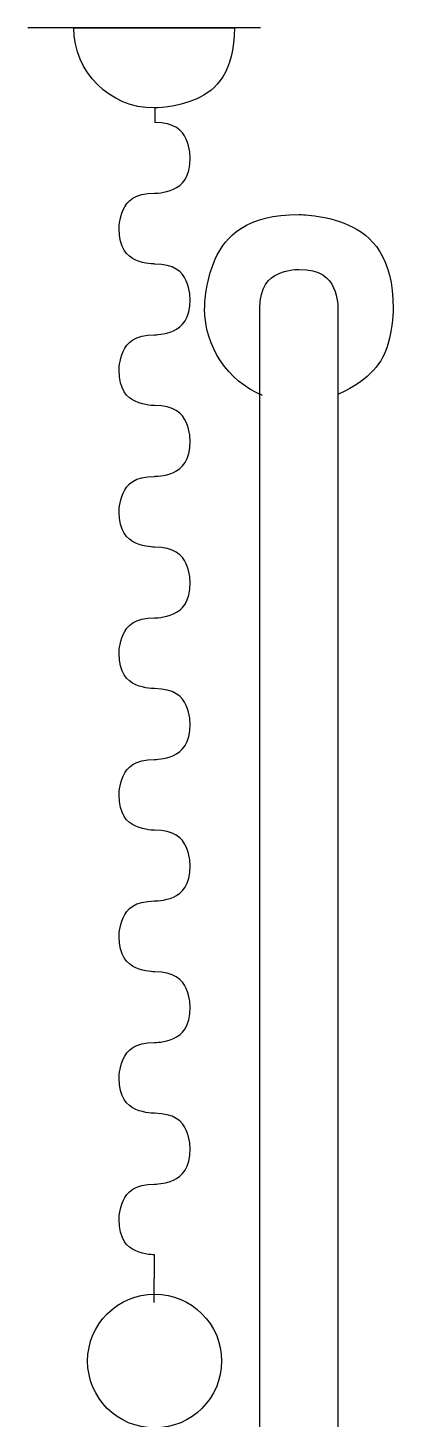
# Model space of a CAD drawing. Header units: millimetres. Extents: x 2892 to 6118, y 11629 to 15540.
# Drawn here: x 3621 to 3784, y 14918 to 15540 of the extents above; entities that cross this region are included whole.
import ezdxf

# ---------------------------------------------------------------- set-up
doc = ezdxf.new("R2010")
doc.units = ezdxf.units.MM
doc.layers.get('0').update_dxf_attribs({"color": 3})
doc.layers.add('SECTION_GRAB_RAIL_SIDE', color=7, linetype='Continuous')

msp = doc.modelspace()

# ---------------------------------------------------------------- linework, layer by layer
msp.add_ellipse((3677.32, 14943.67), major_axis=(0, 29.93), ratio=1)
for points in [[(3724.67, 15539.9), (3724.67, 15539.9), (3620.67, 15539.9), (3620.67, 15539.9)], [(3677.34, 15504.03), (3677.34, 15504.03), (3677.34, 15497.62), (3677.34, 15497.62)]]:
    msp.add_open_spline(points, degree=3)
for points, knots in [([(3641.24, 15539.9), (3641.24, 15520.1), (3657.29, 15504.05), (3677.09, 15504.05), (3677.09, 15504.05), (3696.89, 15504.05), (3712.95, 15520.1), (3712.95, 15539.9), (3712.95, 15539.9), (3712.95, 15539.9), (3641.24, 15539.9), (3641.24, 15539.9)], [0, 0, 0, 0, 0.333333, 0.333333, 0.333333, 0.5, 0.666667, 0.666667, 0.666667, 0.833333, 1, 1, 1, 1]), ([(3677.04, 14969.87), (3677.04, 14969.87), (3677.26, 14991.15), (3677.26, 14991.15), (3677.26, 14991.15), (3668.52, 14991.15), (3661.43, 14998.24), (3661.43, 15006.97), (3661.43, 15006.97), (3661.43, 15015.71), (3668.52, 15022.8), (3677.26, 15022.8), (3677.26, 15022.8), (3677.28, 15022.8), (3677.3, 15022.8), (3677.32, 15022.8), (3677.32, 15022.8), (3677.34, 15022.8), (3677.36, 15022.8), (3677.38, 15022.8), (3677.38, 15022.8), (3686.12, 15022.8), (3693.21, 15029.89), (3693.21, 15038.63), (3693.21, 15038.63), (3693.21, 15047.37), (3686.12, 15054.45), (3677.32, 15054.45), (3677.32, 15054.45), (3668.52, 15054.45), (3661.43, 15061.54), (3661.43, 15070.28), (3661.43, 15070.28), (3661.43, 15079.02), (3668.52, 15086.11), (3677.26, 15086.11), (3677.26, 15086.11), (3677.28, 15086.11), (3677.3, 15086.11), (3677.32, 15086.11), (3677.32, 15086.11), (3677.34, 15086.11), (3677.36, 15086.11), (3677.38, 15086.11), (3677.38, 15086.11), (3686.12, 15086.11), (3693.21, 15093.19), (3693.21, 15101.93), (3693.21, 15101.93), (3693.21, 15110.67), (3686.12, 15117.76), (3677.32, 15117.76), (3677.32, 15117.76), (3668.52, 15117.76), (3661.43, 15124.84), (3661.43, 15133.58), (3661.43, 15133.58), (3661.43, 15142.32), (3668.52, 15149.41), (3677.26, 15149.41), (3677.26, 15149.41), (3677.28, 15149.41), (3677.3, 15149.41), (3677.32, 15149.41), (3677.32, 15149.41), (3677.34, 15149.41), (3677.36, 15149.41), (3677.38, 15149.41), (3677.38, 15149.41), (3686.12, 15149.41), (3693.21, 15156.5), (3693.21, 15165.24), (3693.21, 15165.24), (3693.21, 15173.97), (3686.12, 15181.06), (3677.32, 15181.06), (3677.32, 15181.06), (3668.52, 15181.06), (3661.43, 15188.15), (3661.43, 15196.89), (3661.43, 15196.89), (3661.43, 15205.63), (3668.52, 15212.71), (3677.26, 15212.71), (3677.26, 15212.71), (3677.28, 15212.71), (3677.3, 15212.71), (3677.32, 15212.71), (3677.32, 15212.71), (3677.34, 15212.71), (3677.36, 15212.71), (3677.38, 15212.71), (3677.38, 15212.71), (3686.12, 15212.71), (3693.21, 15219.8), (3693.21, 15228.54), (3693.21, 15228.54), (3693.21, 15237.28), (3686.12, 15244.37), (3677.32, 15244.37), (3677.32, 15244.37), (3668.52, 15244.37), (3661.43, 15251.45), (3661.43, 15260.19), (3661.43, 15260.19), (3661.43, 15268.93), (3668.52, 15276.02), (3677.26, 15276.02), (3677.26, 15276.02), (3677.28, 15276.02), (3677.3, 15276.02), (3677.32, 15276.02), (3677.32, 15276.02), (3677.34, 15276.02), (3677.36, 15276.02), (3677.38, 15276.02), (3677.38, 15276.02), (3686.12, 15276.02), (3693.21, 15283.11), (3693.21, 15291.85), (3693.21, 15291.85), (3693.21, 15300.58), (3686.12, 15307.67), (3677.32, 15307.67), (3677.32, 15307.67), (3668.52, 15307.67), (3661.43, 15314.76), (3661.43, 15323.5), (3661.43, 15323.5), (3661.43, 15332.24), (3668.52, 15339.32), (3677.26, 15339.32), (3677.26, 15339.32), (3677.28, 15339.32), (3677.3, 15339.32), (3677.32, 15339.32), (3677.32, 15339.32), (3677.34, 15339.32), (3677.36, 15339.32), (3677.38, 15339.32), (3677.38, 15339.32), (3686.12, 15339.32), (3693.21, 15346.41), (3693.21, 15355.15), (3693.21, 15355.15), (3693.21, 15363.89), (3686.12, 15370.98), (3677.32, 15370.98), (3677.32, 15370.98), (3668.52, 15370.98), (3661.43, 15378.06), (3661.43, 15386.8), (3661.43, 15386.8), (3661.43, 15395.54), (3668.52, 15402.63), (3677.26, 15402.63), (3677.26, 15402.63), (3677.28, 15402.63), (3677.3, 15402.63), (3677.32, 15402.63), (3677.32, 15402.63), (3677.34, 15402.63), (3677.36, 15402.63), (3677.38, 15402.63), (3677.38, 15402.63), (3686.12, 15402.63), (3693.21, 15409.72), (3693.21, 15418.45), (3693.21, 15418.45), (3693.21, 15427.19), (3686.12, 15434.28), (3677.32, 15434.28), (3677.32, 15434.28), (3668.52, 15434.28), (3661.43, 15441.37), (3661.43, 15450.11), (3661.43, 15450.11), (3661.43, 15458.85), (3668.52, 15465.93), (3677.26, 15465.93), (3677.26, 15465.93), (3677.28, 15465.93), (3677.3, 15465.93), (3677.32, 15465.93), (3677.32, 15465.93), (3677.34, 15465.93), (3677.36, 15465.93), (3677.38, 15465.93), (3677.38, 15465.93), (3686.12, 15465.93), (3693.21, 15473.02), (3693.21, 15481.76), (3693.21, 15481.76), (3693.21, 15490.5), (3686.12, 15497.59), (3677.38, 15497.59)], [0, 0, 0, 0, 0.020408, 0.020408, 0.020408, 0.030612, 0.040816, 0.040816, 0.040816, 0.05102, 0.061224, 0.061224, 0.061224, 0.071429, 0.081633, 0.081633, 0.081633, 0.091837, 0.102041, 0.102041, 0.102041, 0.112245, 0.122449, 0.122449, 0.122449, 0.132653, 0.142857, 0.142857, 0.142857, 0.153061, 0.163265, 0.163265, 0.163265, 0.173469, 0.183673, 0.183673, 0.183673, 0.193878, 0.204082, 0.204082, 0.204082, 0.214286, 0.22449, 0.22449, 0.22449, 0.234694, 0.244898, 0.244898, 0.244898, 0.255102, 0.265306, 0.265306, 0.265306, 0.27551, 0.285714, 0.285714, 0.285714, 0.295918, 0.306122, 0.306122, 0.306122, 0.316327, 0.326531, 0.326531, 0.326531, 0.336735, 0.346939, 0.346939, 0.346939, 0.357143, 0.367347, 0.367347, 0.367347, 0.377551, 0.387755, 0.387755, 0.387755, 0.397959, 0.408163, 0.408163, 0.408163, 0.418367, 0.428571, 0.428571, 0.428571, 0.438776, 0.44898, 0.44898, 0.44898, 0.459184, 0.469388, 0.469388, 0.469388, 0.479592, 0.489796, 0.489796, 0.489796, 0.5, 0.510204, 0.510204, 0.510204, 0.520408, 0.530612, 0.530612, 0.530612, 0.540816, 0.55102, 0.55102, 0.55102, 0.561224, 0.571429, 0.571429, 0.571429, 0.581633, 0.591837, 0.591837, 0.591837, 0.602041, 0.612245, 0.612245, 0.612245, 0.622449, 0.632653, 0.632653, 0.632653, 0.642857, 0.653061, 0.653061, 0.653061, 0.663265, 0.673469, 0.673469, 0.673469, 0.683673, 0.693878, 0.693878, 0.693878, 0.704082, 0.714286, 0.714286, 0.714286, 0.72449, 0.734694, 0.734694, 0.734694, 0.744898, 0.755102, 0.755102, 0.755102, 0.765306, 0.77551, 0.77551, 0.77551, 0.785714, 0.795918, 0.795918, 0.795918, 0.806122, 0.816327, 0.816327, 0.816327, 0.826531, 0.836735, 0.836735, 0.836735, 0.846939, 0.857143, 0.857143, 0.857143, 0.867347, 0.877551, 0.877551, 0.877551, 0.887755, 0.897959, 0.897959, 0.897959, 0.908163, 0.918367, 0.918367, 0.918367, 0.928571, 0.938776, 0.938776, 0.938776, 0.94898, 0.959184, 0.959184, 0.959184, 0.969388, 0.979592, 0.979592, 0.979592, 0.989796, 1, 1, 1, 1])]:
    msp.add_open_spline(points, degree=3, knots=knots)
at = {"layer": 'SECTION_GRAB_RAIL_SIDE'}
for points, knots in [([(3725.49, 15375.47), (3709.86, 15382.03), (3699.67, 15397.34), (3699.67, 15414.3), (3699.67, 15414.3), (3699.67, 15437.55), (3718.53, 15456.41), (3741.79, 15456.41), (3741.79, 15456.41), (3765.05, 15456.41), (3783.91, 15437.55), (3783.91, 15414.3), (3783.91, 15414.3), (3783.91, 15397.86), (3774.33, 15382.92), (3759.41, 15376.04)], [0, 0, 0, 0, 0.25, 0.25, 0.25, 0.375, 0.5, 0.5, 0.5, 0.625, 0.75, 0.75, 0.75, 0.875, 1, 1, 1, 1]), ([(3724.33, 15414.42), (3724.33, 15414.42), (3724.33, 14814.94), (3724.33, 14814.94), (3724.33, 14814.94), (3724.33, 14805.3), (3732.15, 14797.48), (3741.79, 14797.48), (3741.79, 14797.48), (3751.43, 14797.48), (3759.25, 14805.3), (3759.25, 14814.94), (3759.25, 14814.94), (3759.25, 14814.94), (3759.25, 15414.42), (3759.25, 15414.42), (3759.25, 15414.42), (3759.25, 15424.06), (3751.43, 15431.88), (3741.79, 15431.88), (3741.79, 15431.88), (3732.15, 15431.88), (3724.33, 15424.06), (3724.33, 15414.42)], [0, 0, 0, 0, 0.166667, 0.166667, 0.166667, 0.25, 0.333333, 0.333333, 0.333333, 0.416667, 0.5, 0.5, 0.5, 0.583333, 0.666667, 0.666667, 0.666667, 0.75, 0.833333, 0.833333, 0.833333, 0.916667, 1, 1, 1, 1])]:
    msp.add_open_spline(points, degree=3, knots=knots, dxfattribs=at)

doc.saveas('drawing.dxf')
